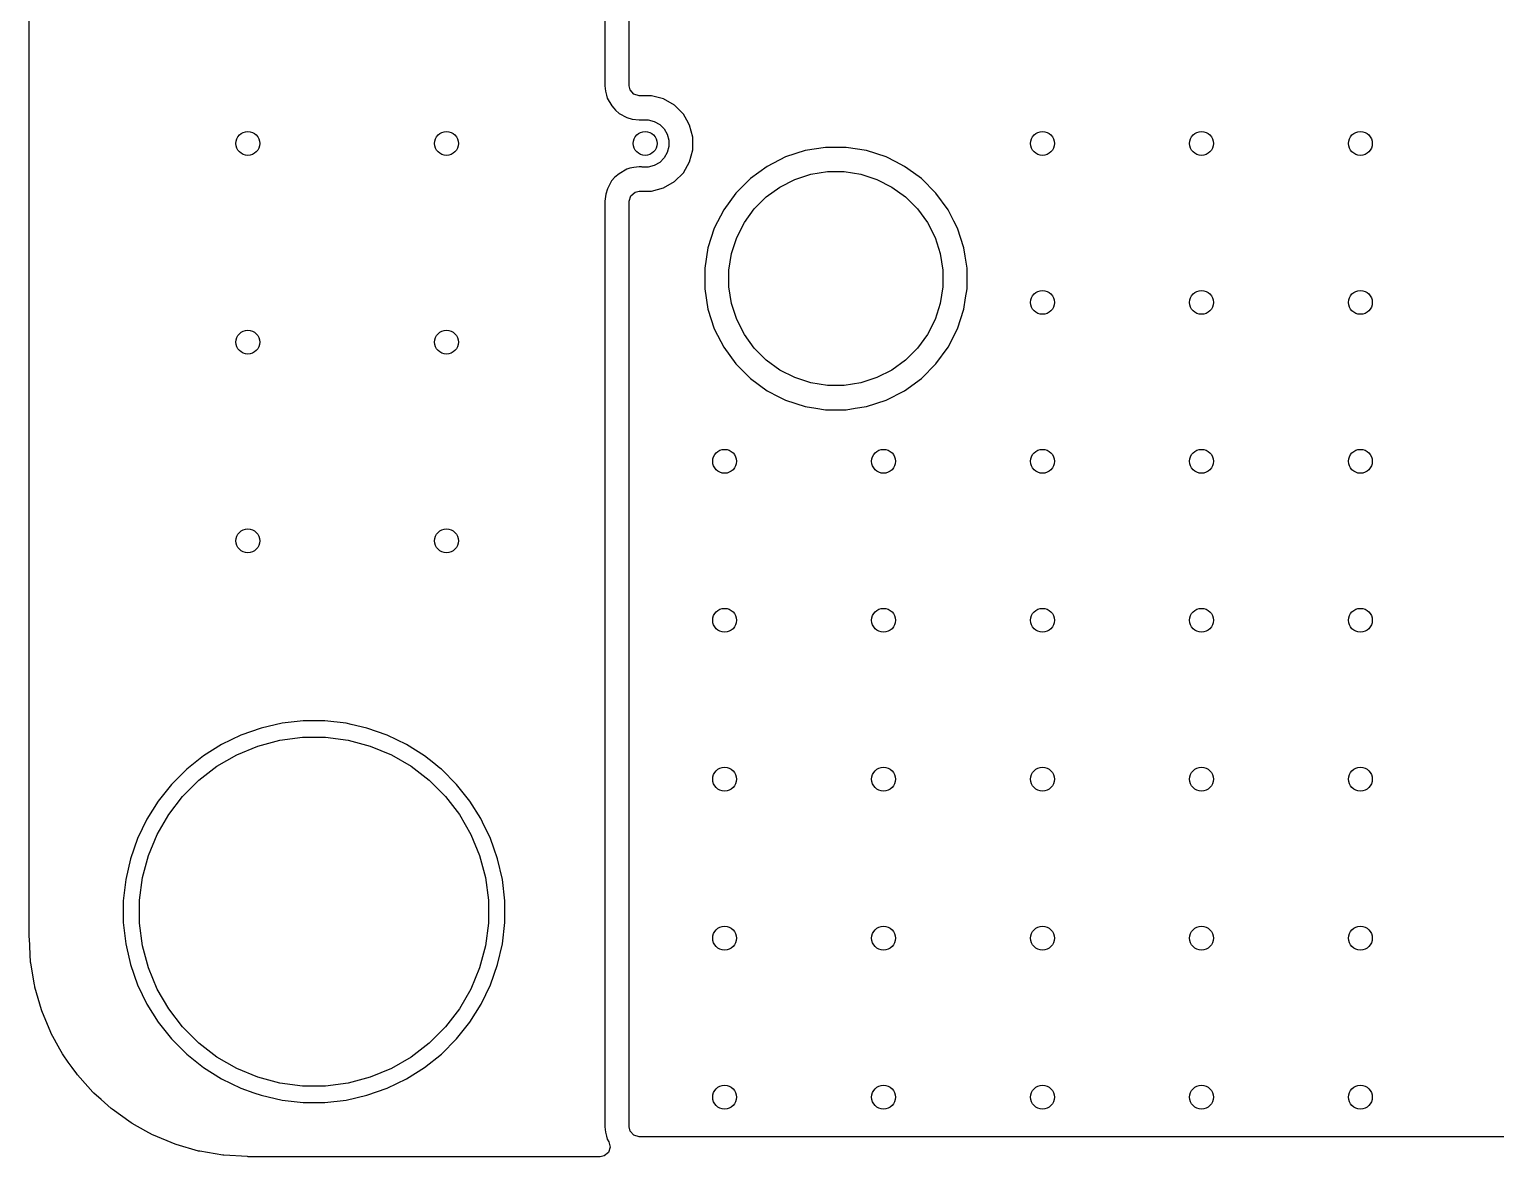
# Model space of a CAD drawing. Extents: x 2.65 to 6.49, y -4.64 to -1.62.
# Drawn here: x 2.648 to 3.374, y -4.636 to -4.077 of the extents above; entities that cross this region are included whole.
import ezdxf

# ---------------------------------------------------------------- set-up
doc = ezdxf.new("R2010")
doc.units = 0
doc.header["$MEASUREMENT"] = 0
doc.layers.add('BLACK', color=7, linetype='CONTINUOUS')

msp = doc.modelspace()

# ---------------------------------------------------------------- linework, layer by layer
at = {"layer": 'BLACK', "linetype": 'CONTINUOUS'}
for p, q in [((2.64766, -4.50913), (2.64766, -2.96767)), ((2.93285, -4.06396), (2.93285, -4.10533)), ((2.94488, -4.10533), (2.94488, -4.06396)), ((2.93285, -4.10533), (2.93285, -4.10534)), ((2.93285, -4.10534), (2.93313, -4.10789)), ((2.93313, -4.10789), (2.93313, -4.10789)), ((2.93313, -4.10789), (2.93357, -4.10992)), ((2.93357, -4.10992), (2.934, -4.11142)), ((2.934, -4.11142), (2.934, -4.11142)), ((2.934, -4.11142), (2.93619, -4.11517)), ((2.94532, -4.10736), (2.94488, -4.10533)), ((2.94712, -4.10944), (2.94532, -4.10736)), ((2.94976, -4.11022), (2.94712, -4.10944)), ((2.95587, -4.11022), (2.94976, -4.11022)), ((2.96188, -4.11183), (2.95587, -4.11022)), ((2.93619, -4.11517), (2.93623, -4.11524)), ((2.93623, -4.11524), (2.93725, -4.11641)), ((2.93725, -4.11641), (2.93803, -4.11732)), ((2.93803, -4.11732), (2.93804, -4.11732)), ((2.93804, -4.11732), (2.9398, -4.11898)), ((2.9398, -4.11898), (2.9398, -4.11898)), ((2.9398, -4.11898), (2.9398, -4.11898)), ((2.9398, -4.11898), (2.94374, -4.12098)), ((2.96727, -4.11494), (2.96188, -4.11183)), ((2.96188, -4.11183), (2.96188, -4.11183)), ((2.96188, -4.11183), (2.96188, -4.11183)), ((2.97167, -4.11934), (2.96727, -4.11494)), ((2.96727, -4.11494), (2.96727, -4.11494)), ((2.94374, -4.12098), (2.94638, -4.12176)), ((2.94638, -4.12176), (2.94976, -4.12224)), ((2.94976, -4.12224), (2.95086, -4.12224)), ((2.95086, -4.12224), (2.95121, -4.12215)), ((2.95121, -4.12215), (2.9543, -4.12215)), ((2.9543, -4.12215), (2.95728, -4.12295)), ((2.95728, -4.12295), (2.95995, -4.12449)), ((2.95995, -4.12449), (2.96213, -4.12667)), ((2.97338, -4.12229), (2.97167, -4.11934)), ((2.97167, -4.11934), (2.97167, -4.11934)), ((2.97479, -4.12473), (2.97338, -4.12229)), ((2.9764, -4.13075), (2.97479, -4.12473)), ((2.96213, -4.12667), (2.96367, -4.12934)), ((2.96367, -4.12934), (2.96447, -4.13232)), ((2.96447, -4.13232), (2.96447, -4.1354)), ((2.9764, -4.13697), (2.9764, -4.13075)), ((2.96367, -4.13838), (2.96213, -4.14105)), ((2.96447, -4.1354), (2.96367, -4.13838)), ((2.97479, -4.14298), (2.9764, -4.13697)), ((3.0223, -4.14057), (3.01319, -4.14521)), ((3.03203, -4.13741), (3.0223, -4.14057)), ((3.04213, -4.13581), (3.03203, -4.13741)), ((3.05236, -4.13581), (3.04213, -4.13581)), ((3.04213, -4.13581), (3.04213, -4.13581)), ((3.06246, -4.13741), (3.05236, -4.13581)), ((3.05236, -4.13581), (3.05236, -4.13581)), ((3.07219, -4.14057), (3.06246, -4.13741)), ((3.07693, -4.14298), (3.07219, -4.14057)), ((2.94367, -4.14662), (2.93986, -4.14885)), ((2.94518, -4.14619), (2.94367, -4.14662)), ((2.94367, -4.14662), (2.94367, -4.14662)), ((2.94721, -4.14575), (2.94518, -4.14619)), ((2.94976, -4.14547), (2.94721, -4.14575)), ((2.94721, -4.14575), (2.94721, -4.14575)), ((2.95086, -4.14547), (2.94976, -4.14547)), ((2.94976, -4.14547), (2.94976, -4.14547)), ((2.94976, -4.14547), (2.94976, -4.14547)), ((2.95121, -4.14557), (2.95086, -4.14547)), ((2.9543, -4.14557), (2.95121, -4.14557)), ((2.95728, -4.14477), (2.9543, -4.14557)), ((2.95995, -4.14323), (2.95728, -4.14477)), ((2.96213, -4.14105), (2.95995, -4.14323)), ((2.97167, -4.14837), (2.97479, -4.14298)), ((3.01319, -4.14521), (3.00491, -4.15122)), ((3.03484, -4.14911), (3.04307, -4.1478)), ((3.04307, -4.1478), (3.05141, -4.1478)), ((3.05141, -4.1478), (3.05965, -4.14911)), ((3.0813, -4.14521), (3.07693, -4.14298)), ((3.08566, -4.14837), (3.0813, -4.14521)), ((3.0813, -4.14521), (3.0813, -4.14521)), ((3.0813, -4.14521), (3.0813, -4.14521)), ((2.93612, -4.15241), (2.93412, -4.15635)), ((2.93778, -4.15065), (2.93612, -4.15241)), ((2.93612, -4.15241), (2.93612, -4.15241)), ((2.93986, -4.14885), (2.93778, -4.15065)), ((2.93778, -4.15065), (2.93778, -4.15065)), ((2.93986, -4.14885), (2.93986, -4.14885)), ((2.96188, -4.15589), (2.96727, -4.15278)), ((2.96727, -4.15278), (2.97167, -4.14837)), ((3.00491, -4.15122), (2.99768, -4.15846)), ((3.00491, -4.15122), (3.00491, -4.15122)), ((3.01947, -4.15547), (3.0269, -4.15168)), ((3.0269, -4.15168), (3.03484, -4.14911)), ((3.05965, -4.14911), (3.06758, -4.15168)), ((3.06758, -4.15168), (3.07501, -4.15547)), ((3.08958, -4.15122), (3.08566, -4.14837)), ((3.09681, -4.15846), (3.08958, -4.15122)), ((2.93334, -4.15899), (2.93285, -4.16238)), ((2.93285, -4.16238), (2.93285, -4.19662)), ((2.93412, -4.15635), (2.93334, -4.15899)), ((2.93334, -4.15899), (2.93334, -4.15899)), ((2.94488, -4.16238), (2.94566, -4.15974)), ((2.94488, -4.19567), (2.94488, -4.16238)), ((2.94566, -4.15974), (2.94774, -4.15794)), ((2.94774, -4.15794), (2.94976, -4.1575)), ((2.94976, -4.1575), (2.95587, -4.1575)), ((2.95587, -4.1575), (2.96188, -4.15589)), ((2.95587, -4.1575), (2.95587, -4.1575)), ((2.99768, -4.15846), (2.99167, -4.16673)), ((2.99768, -4.15846), (2.99768, -4.15846)), ((3.00683, -4.16627), (3.01273, -4.16037)), ((3.01273, -4.16037), (3.01947, -4.15547)), ((3.07501, -4.15547), (3.08176, -4.16037)), ((3.08176, -4.16037), (3.08766, -4.16627)), ((3.10282, -4.16673), (3.09681, -4.15846)), ((2.99167, -4.16673), (2.98702, -4.17584)), ((3.00193, -4.17302), (3.00683, -4.16627)), ((3.08766, -4.16627), (3.09256, -4.17302)), ((3.10565, -4.17229), (3.10282, -4.16673)), ((2.98702, -4.17584), (2.98386, -4.18557)), ((2.99814, -4.18045), (3.00193, -4.17302)), ((3.09256, -4.17302), (3.09635, -4.18045)), ((3.10746, -4.17584), (3.10565, -4.17229)), ((3.11062, -4.18557), (3.10746, -4.17584)), ((3.10746, -4.17584), (3.10746, -4.17584)), ((3.10746, -4.17584), (3.10746, -4.17584)), ((2.99556, -4.18838), (2.99814, -4.18045)), ((3.09635, -4.18045), (3.09893, -4.18838)), ((2.98386, -4.18557), (2.98226, -4.19567)), ((2.99426, -4.19662), (2.99556, -4.18838)), ((3.09893, -4.18838), (3.10023, -4.19662)), ((3.11129, -4.18977), (3.11062, -4.18557)), ((3.11222, -4.19567), (3.11129, -4.18977)), ((2.93285, -4.19662), (2.93285, -4.6211)), ((2.94488, -4.6211), (2.94488, -4.19567)), ((2.98226, -4.19567), (2.98226, -4.2059)), ((2.99426, -4.20496), (2.99426, -4.19662)), ((3.10023, -4.19662), (3.10023, -4.20496)), ((3.11222, -4.2059), (3.11222, -4.19567)), ((2.98226, -4.2059), (2.98386, -4.216)), ((2.99556, -4.21319), (2.99426, -4.20496)), ((3.10023, -4.20496), (3.09893, -4.21319)), ((3.11152, -4.21037), (3.11222, -4.2059)), ((2.99814, -4.22113), (2.99556, -4.21319)), ((3.09893, -4.21319), (3.09635, -4.22113)), ((3.11062, -4.216), (3.11152, -4.21037)), ((2.98386, -4.216), (2.98702, -4.22573)), ((3.10746, -4.22573), (3.11062, -4.216)), ((2.98702, -4.22573), (2.99022, -4.232)), ((3.00193, -4.22856), (2.99814, -4.22113)), ((3.09635, -4.22113), (3.09256, -4.22856)), ((3.10282, -4.23484), (3.10746, -4.22573)), ((2.99022, -4.232), (2.99167, -4.23484)), ((2.99167, -4.23484), (2.99768, -4.24312)), ((3.00683, -4.23531), (3.00193, -4.22856)), ((3.09256, -4.22856), (3.08766, -4.23531)), ((3.09681, -4.24312), (3.10282, -4.23484)), ((3.01273, -4.2412), (3.00683, -4.23531)), ((3.01947, -4.2461), (3.01273, -4.2412)), ((3.08176, -4.2412), (3.07501, -4.2461)), ((3.08766, -4.23531), (3.08176, -4.2412)), ((2.99768, -4.24312), (3.00491, -4.25035)), ((3.0269, -4.24989), (3.01947, -4.2461)), ((3.07501, -4.2461), (3.06758, -4.24989)), ((3.08958, -4.25035), (3.09681, -4.24312)), ((3.00491, -4.25035), (3.01319, -4.25636)), ((3.01319, -4.25636), (3.01899, -4.25932)), ((3.03484, -4.25247), (3.0269, -4.24989)), ((3.04307, -4.25377), (3.03484, -4.25247)), ((3.05141, -4.25377), (3.04307, -4.25377)), ((3.05965, -4.25247), (3.05141, -4.25377)), ((3.06758, -4.24989), (3.05965, -4.25247)), ((3.07219, -4.26101), (3.0813, -4.25636)), ((3.0813, -4.25636), (3.08958, -4.25035)), ((3.01899, -4.25932), (3.0223, -4.26101)), ((3.0223, -4.26101), (3.0223, -4.26101)), ((3.0223, -4.26101), (3.0223, -4.26101)), ((3.0223, -4.26101), (3.03203, -4.26417)), ((3.03203, -4.26417), (3.03723, -4.26499)), ((3.05682, -4.26506), (3.06246, -4.26417)), ((3.06246, -4.26417), (3.07219, -4.26101)), ((3.03723, -4.26499), (3.04213, -4.26577)), ((3.04213, -4.26577), (3.04213, -4.26577)), ((3.04213, -4.26577), (3.05236, -4.26577)), ((3.05236, -4.26577), (3.05682, -4.26506)), ((2.76251, -4.42348), (2.75249, -4.42699)), ((2.77286, -4.42112), (2.76251, -4.42348)), ((2.76251, -4.42348), (2.76251, -4.42348)), ((2.7834, -4.41993), (2.77286, -4.42112)), ((2.77286, -4.42112), (2.77286, -4.42112)), ((2.79402, -4.41993), (2.7834, -4.41993)), ((2.7834, -4.41993), (2.7834, -4.41993)), ((2.80457, -4.42112), (2.79402, -4.41993)), ((2.79402, -4.41993), (2.79402, -4.41993)), ((2.80715, -4.42171), (2.80457, -4.42112)), ((2.80457, -4.42112), (2.80457, -4.42112)), ((2.80457, -4.42112), (2.80457, -4.42112)), ((2.81492, -4.42348), (2.80715, -4.42171)), ((2.82494, -4.42699), (2.81492, -4.42348)), ((2.81492, -4.42348), (2.81492, -4.42348)), ((2.75249, -4.42699), (2.74292, -4.43159)), ((2.76087, -4.43242), (2.77181, -4.42949)), ((2.77181, -4.42949), (2.78305, -4.42801)), ((2.78305, -4.42801), (2.79438, -4.42801)), ((2.79438, -4.42801), (2.80561, -4.42949)), ((2.80561, -4.42949), (2.81655, -4.43242)), ((2.8345, -4.43159), (2.82494, -4.42699)), ((2.73394, -4.43724), (2.72564, -4.44386)), ((2.74292, -4.43159), (2.73394, -4.43724)), ((2.74059, -4.44242), (2.7504, -4.43676)), ((2.7504, -4.43676), (2.76087, -4.43242)), ((2.81655, -4.43242), (2.82702, -4.43676)), ((2.82702, -4.43676), (2.83683, -4.44242)), ((2.84349, -4.43724), (2.8345, -4.43159)), ((2.8345, -4.43159), (2.8345, -4.43159)), ((2.84811, -4.44093), (2.84349, -4.43724)), ((2.72564, -4.44386), (2.71813, -4.45136)), ((2.7316, -4.44932), (2.74059, -4.44242)), ((2.83683, -4.44242), (2.84582, -4.44932)), ((2.85111, -4.44332), (2.84811, -4.44093)), ((2.85179, -4.44386), (2.85111, -4.44332)), ((2.85929, -4.45136), (2.85179, -4.44386)), ((2.71813, -4.45136), (2.71151, -4.45966)), ((2.72359, -4.45733), (2.7316, -4.44932)), ((2.84582, -4.44932), (2.85383, -4.45733)), ((2.86591, -4.45966), (2.85929, -4.45136)), ((2.71151, -4.45966), (2.70587, -4.46865)), ((2.71669, -4.46632), (2.72359, -4.45733)), ((2.85383, -4.45733), (2.86073, -4.46632)), ((2.87128, -4.46822), (2.86591, -4.45966)), ((2.71103, -4.47613), (2.71669, -4.46632)), ((2.86073, -4.46632), (2.86639, -4.47613)), ((2.70587, -4.46865), (2.70126, -4.47821)), ((2.87156, -4.46865), (2.87128, -4.46822)), ((2.87224, -4.47006), (2.87156, -4.46865)), ((2.87616, -4.47821), (2.87224, -4.47006)), ((2.70126, -4.47821), (2.69775, -4.48823)), ((2.70669, -4.4866), (2.71103, -4.47613)), ((2.86639, -4.47613), (2.87073, -4.4866)), ((2.87783, -4.48298), (2.87616, -4.47821)), ((2.69775, -4.48823), (2.69539, -4.49858)), ((2.69775, -4.48823), (2.69775, -4.48823)), ((2.70376, -4.49754), (2.70669, -4.4866)), ((2.87073, -4.4866), (2.87366, -4.49754)), ((2.87966, -4.48821), (2.87783, -4.48298)), ((2.87967, -4.48823), (2.87966, -4.48821)), ((2.88203, -4.49858), (2.87967, -4.48823)), ((2.69539, -4.49858), (2.6942, -4.50913)), ((2.69539, -4.49858), (2.69539, -4.49858)), ((2.70228, -4.50877), (2.70376, -4.49754)), ((2.87366, -4.49754), (2.87514, -4.50877)), ((2.88322, -4.50913), (2.88203, -4.49858)), ((2.64766, -4.52742), (2.64766, -4.50913)), ((2.6942, -4.50913), (2.6942, -4.51975)), ((2.70228, -4.5201), (2.70228, -4.50877)), ((2.87514, -4.50877), (2.87514, -4.5201)), ((2.88322, -4.51975), (2.88322, -4.50913)), ((2.6942, -4.51975), (2.69539, -4.53029)), ((2.70376, -4.53134), (2.70228, -4.5201)), ((2.87514, -4.5201), (2.87366, -4.53134)), ((2.88203, -4.53029), (2.88322, -4.51975)), ((2.64767, -4.5277), (2.64766, -4.52742)), ((2.64832, -4.53941), (2.64767, -4.5277)), ((2.69539, -4.53029), (2.69539, -4.53029)), ((2.69539, -4.53029), (2.69539, -4.53029)), ((2.69539, -4.53029), (2.69573, -4.53178)), ((2.69573, -4.53178), (2.69775, -4.54064)), ((2.70669, -4.54228), (2.70376, -4.53134)), ((2.87366, -4.53134), (2.87073, -4.54228)), ((2.87967, -4.54064), (2.88203, -4.53029)), ((2.64838, -4.53995), (2.64832, -4.53941)), ((2.6502, -4.55066), (2.64838, -4.53995)), ((2.69775, -4.54064), (2.69775, -4.54064)), ((2.69775, -4.54064), (2.70126, -4.55066)), ((2.71103, -4.55275), (2.70669, -4.54228)), ((2.87073, -4.54228), (2.86639, -4.55275)), ((2.87616, -4.55066), (2.87967, -4.54064)), ((2.65033, -4.55138), (2.6502, -4.55066)), ((2.65045, -4.55191), (2.65033, -4.55138)), ((2.65366, -4.56305), (2.65045, -4.55191)), ((2.70126, -4.55066), (2.70587, -4.56023)), ((2.71669, -4.56256), (2.71103, -4.55275)), ((2.86639, -4.55275), (2.86073, -4.56256)), ((2.87156, -4.56023), (2.87616, -4.55066)), ((2.70587, -4.56023), (2.70587, -4.56023)), ((2.70587, -4.56023), (2.71151, -4.56921)), ((2.86591, -4.56921), (2.87156, -4.56023)), ((2.65384, -4.56356), (2.65366, -4.56305)), ((2.65827, -4.57427), (2.65384, -4.56356)), ((2.71151, -4.56921), (2.71813, -4.57751)), ((2.72359, -4.57155), (2.71669, -4.56256)), ((2.86073, -4.56256), (2.85383, -4.57155)), ((2.85929, -4.57751), (2.86591, -4.56921)), ((2.65851, -4.57477), (2.65827, -4.57427)), ((2.66283, -4.58259), (2.65851, -4.57477)), ((2.7316, -4.57956), (2.72359, -4.57155)), ((2.85383, -4.57155), (2.84582, -4.57956)), ((2.66412, -4.58491), (2.66283, -4.58259)), ((2.71813, -4.57751), (2.72564, -4.58502)), ((2.74059, -4.58646), (2.7316, -4.57956)), ((2.84582, -4.57956), (2.83683, -4.58646)), ((2.85179, -4.58502), (2.85929, -4.57751)), ((2.66441, -4.58537), (2.66412, -4.58491)), ((2.66696, -4.58896), (2.66441, -4.58537)), ((2.66881, -4.59158), (2.66696, -4.58896)), ((2.72564, -4.58502), (2.73394, -4.59164)), ((2.7504, -4.59212), (2.74059, -4.58646)), ((2.83683, -4.58646), (2.82702, -4.59212)), ((2.84349, -4.59164), (2.85179, -4.58502)), ((2.67112, -4.59483), (2.66881, -4.59158)), ((2.67146, -4.59525), (2.67112, -4.59483)), ((2.67663, -4.60104), (2.67146, -4.59525)), ((2.73394, -4.59164), (2.74292, -4.59728)), ((2.74292, -4.59728), (2.75249, -4.60189)), ((2.76087, -4.59646), (2.7504, -4.59212)), ((2.77181, -4.59939), (2.76087, -4.59646)), ((2.81655, -4.59646), (2.80561, -4.59939)), ((2.82702, -4.59212), (2.81655, -4.59646)), ((2.82494, -4.60189), (2.8345, -4.59728)), ((2.8345, -4.59728), (2.84349, -4.59164)), ((2.67918, -4.6039), (2.67663, -4.60104)), ((2.67957, -4.60428), (2.67918, -4.6039)), ((2.68317, -4.60751), (2.67957, -4.60428)), ((2.75249, -4.60189), (2.75881, -4.6041)), ((2.75881, -4.6041), (2.76251, -4.6054)), ((2.76251, -4.6054), (2.76251, -4.6054)), ((2.76251, -4.6054), (2.76251, -4.6054)), ((2.76251, -4.6054), (2.76251, -4.6054)), ((2.76251, -4.6054), (2.77286, -4.60776)), ((2.78305, -4.60087), (2.77181, -4.59939)), ((2.79438, -4.60087), (2.78305, -4.60087)), ((2.80561, -4.59939), (2.79438, -4.60087)), ((2.80457, -4.60776), (2.81492, -4.6054)), ((2.81492, -4.6054), (2.82494, -4.60189)), ((2.68821, -4.61201), (2.68317, -4.60751)), ((2.68864, -4.61235), (2.68821, -4.61201)), ((2.69809, -4.61906), (2.68864, -4.61235)), ((2.77286, -4.60776), (2.7834, -4.60895)), ((2.7834, -4.60895), (2.7834, -4.60895)), ((2.7834, -4.60895), (2.7834, -4.60895)), ((2.7834, -4.60895), (2.79402, -4.60895)), ((2.79402, -4.60895), (2.80457, -4.60776)), ((2.79402, -4.60895), (2.79402, -4.60895)), ((2.69855, -4.61935), (2.69809, -4.61906)), ((2.70544, -4.62315), (2.69855, -4.61935)), ((2.70869, -4.62495), (2.70544, -4.62315)), ((2.7087, -4.62495), (2.70869, -4.62495)), ((2.70919, -4.62519), (2.7087, -4.62495)), ((2.7199, -4.62963), (2.70919, -4.62519)), ((2.93285, -4.6211), (2.93285, -4.6211)), ((2.93285, -4.6211), (2.93313, -4.62366)), ((2.93313, -4.62366), (2.93313, -4.62366)), ((2.93313, -4.62366), (2.93357, -4.62569)), ((2.93357, -4.62569), (2.934, -4.62719)), ((2.934, -4.62719), (2.934, -4.62719)), ((2.934, -4.62719), (2.93474, -4.62846)), ((2.94532, -4.62313), (2.94488, -4.6211)), ((2.94712, -4.62521), (2.94532, -4.62313)), ((2.94976, -4.62598), (2.94712, -4.62521)), ((3.65152, -4.62598), (2.94976, -4.62598)), ((2.72042, -4.62981), (2.7199, -4.62963)), ((2.73155, -4.63302), (2.72042, -4.62981)), ((2.73209, -4.63314), (2.73155, -4.63302)), ((2.74352, -4.63508), (2.73209, -4.63314)), ((2.93452, -4.63373), (2.93237, -4.63545)), ((2.93541, -4.63113), (2.93452, -4.63373)), ((2.93474, -4.62846), (2.93541, -4.63113)), ((2.74406, -4.63514), (2.74352, -4.63508)), ((2.75577, -4.6358), (2.74406, -4.63514)), ((2.75604, -4.63581), (2.75577, -4.6358)), ((2.93053, -4.63581), (2.75604, -4.63581)), ((2.93237, -4.63545), (2.93053, -4.63581))]:
    msp.add_line(p, q, dxfattribs=at)
at = {"layer": 'BLACK'}
for centre in [(2.75591, -4.13386), (2.85433, -4.13386), (2.95276, -4.13386), (3.14961, -4.13386), (3.22835, -4.13386), (3.30709, -4.13386), (3.14961, -4.2126), (3.22835, -4.2126), (3.30709, -4.2126), (2.75591, -4.23228), (2.85433, -4.23228), (2.99213, -4.29134), (3.07087, -4.29134), (3.14961, -4.29134), (3.22835, -4.29134), (3.30709, -4.29134), (2.75591, -4.33071), (2.85433, -4.33071), (2.99213, -4.37008), (3.07087, -4.37008), (3.14961, -4.37008), (3.22835, -4.37008), (3.30709, -4.37008), (2.99213, -4.44882), (3.07087, -4.44882), (3.14961, -4.44882), (3.22835, -4.44882), (3.30709, -4.44882), (2.99213, -4.52756), (3.07087, -4.52756), (3.14961, -4.52756), (3.22835, -4.52756), (3.30709, -4.52756), (2.99213, -4.6063), (3.07087, -4.6063), (3.14961, -4.6063), (3.22835, -4.6063), (3.30709, -4.6063)]:
    msp.add_circle(centre, 0.00591, dxfattribs=at)

doc.saveas('drawing.dxf')
